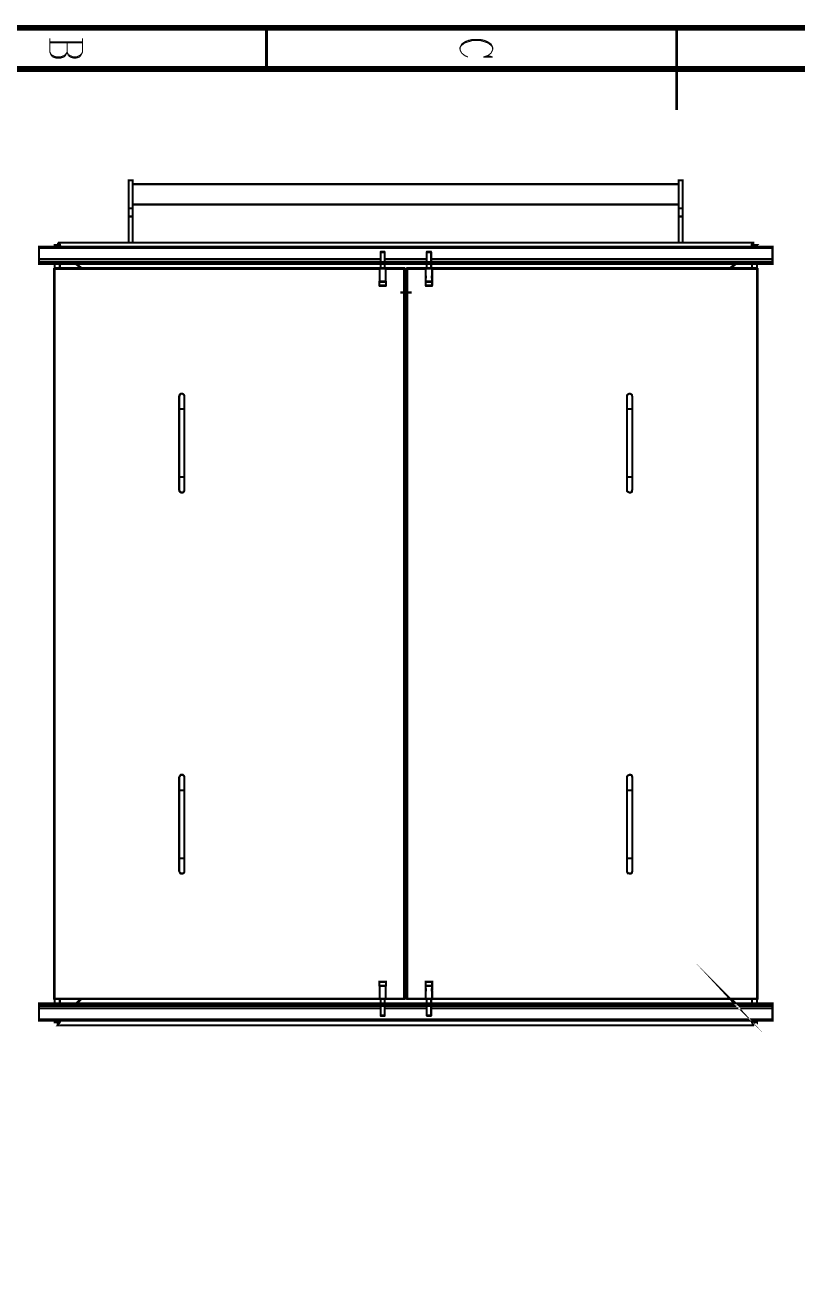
# Model space of a CAD drawing. Extents: x 0.1 to 11.6, y 0.3 to 16.2.
# Drawn here: x 2.7 to 6.45, y 10.21 to 16.23 of the extents above; entities that cross this region are included whole.
import ezdxf

# ---------------------------------------------------------------- set-up
doc = ezdxf.new("R2010")
doc.units = 0
doc.header["$MEASUREMENT"] = 0

msp = doc.modelspace()

# ---------------------------------------------------------------- linework, layer by layer
at = {"color": 0}
for points, const_width in [([(0.155003, 16.22), (11.57, 16.22)], 0.028333), ([(3.87332, 16.02), (3.87332, 16.22)], 0.013333), ([(5.86165, 16.02), (5.86165, 16.22)], 0.013333), ([(5.86165, 16.22), (5.86165, 15.8217)], 0.013333), ([(2.82335, 16.1017), (2.82335, 16.1683)], 0.005208), ([(2.98167, 16.1517), (2.82335, 16.1517)], 0.005208), ([(2.98167, 16.1467), (2.82335, 16.1467)], 0.005208), ([(2.90668, 16.1467), (2.90668, 16.1017)], 0.005208), ([(2.98167, 16.1683), (2.98167, 16.1017)], 0.005208), ([(4.81999, 16.1417), (4.81168, 16.125)], 0.005208), ([(4.83501, 16.1517), (4.81999, 16.1417)], 0.005208), ([(4.83501, 16.1467), (4.81999, 16.135)], 0.005208), ([(4.84999, 16.1583), (4.83501, 16.1517)], 0.005208), ([(4.84999, 16.1517), (4.83501, 16.1467)], 0.005208), ([(4.87169, 16.1633), (4.84999, 16.1583)], 0.005208), ([(4.87169, 16.1583), (4.84999, 16.1517)], 0.005208), ([(4.91, 16.1633), (4.87169, 16.1633)], 0.005208), ([(4.91, 16.1583), (4.87169, 16.1583)], 0.005208), ([(4.93164, 16.1583), (4.91, 16.1633)], 0.005208), ([(4.93164, 16.1517), (4.91, 16.1583)], 0.005208), ([(4.94667, 16.1517), (4.93164, 16.1583)], 0.005208), ([(4.94667, 16.1467), (4.93164, 16.1517)], 0.005208), ([(4.96164, 16.1417), (4.94667, 16.1517)], 0.005208), ([(4.96164, 16.135), (4.94667, 16.1467)], 0.005208), ([(4.97, 16.125), (4.96164, 16.1417)], 0.005208), ([(2.83003, 16.085), (2.82335, 16.1017)], 0.005208), ([(2.83003, 16.09), (2.82335, 16.1017)], 0.005208), ([(2.83832, 16.085), (2.83003, 16.09)], 0.005208), ([(2.83832, 16.0783), (2.83003, 16.085)], 0.005208), ([(2.85335, 16.0783), (2.83832, 16.085)], 0.005208), ([(2.85335, 16.0733), (2.83832, 16.0783)], 0.005208), ([(2.875, 16.0783), (2.85335, 16.0783)], 0.005208), ([(2.89165, 16.085), (2.875, 16.0783)], 0.005208), ([(2.89165, 16.0783), (2.875, 16.0733)], 0.005208), ([(2.89833, 16.09), (2.89165, 16.085)], 0.005208), ([(2.89833, 16.085), (2.89165, 16.0783)], 0.005208), ([(2.90668, 16.1017), (2.89833, 16.085)], 0.005208), ([(2.90668, 16.1017), (2.89833, 16.09)], 0.005208), ([(2.91336, 16.085), (2.90668, 16.1017)], 0.005208), ([(2.91336, 16.09), (2.90668, 16.1017)], 0.005208), ([(2.92165, 16.085), (2.91336, 16.09)], 0.005208), ([(2.92165, 16.0783), (2.91336, 16.085)], 0.005208), ([(2.93668, 16.0783), (2.92165, 16.085)], 0.005208), ([(2.93668, 16.0733), (2.92165, 16.0783)], 0.005208), ([(2.95167, 16.0783), (2.93668, 16.0783)], 0.005208), ([(2.96669, 16.085), (2.95167, 16.0783)], 0.005208), ([(2.96669, 16.0783), (2.95167, 16.0733)], 0.005208), ([(2.97331, 16.09), (2.96669, 16.085)], 0.005208), ([(2.97331, 16.085), (2.96669, 16.0783)], 0.005208), ([(2.98167, 16.1017), (2.97331, 16.085)], 0.005208), ([(2.98167, 16.1017), (2.97331, 16.09)], 0.005208), ([(4.81999, 16.135), (4.81168, 16.125)], 0.005208), ([(4.81168, 16.125), (4.81168, 16.1133)], 0.005208), ([(4.81168, 16.1133), (4.81999, 16.0967)], 0.005208), ([(4.81999, 16.0967), (4.83501, 16.085)], 0.005208), ([(4.83501, 16.085), (4.84999, 16.0783)], 0.005208), ([(4.94667, 16.085), (4.92503, 16.0783)], 0.005208), ([(4.92503, 16.0783), (4.97, 16.0783)], 0.005208), ([(4.94667, 16.085), (4.96164, 16.0967)], 0.005208), ([(4.97, 16.0783), (4.94667, 16.085)], 0.005208), ([(4.97, 16.125), (4.96164, 16.135)], 0.005208), ([(4.96164, 16.0967), (4.97, 16.1133)], 0.005208), ([(4.97, 16.1133), (4.97, 16.125)], 0.005208), ([(0.398329, 16.02), (11.315, 16.02)], 0.028333), ([(2.875, 16.0733), (2.85335, 16.0733)], 0.005208), ([(2.95167, 16.0733), (2.93668, 16.0733)], 0.005208), ([(5.87169, 15.4617), (3.22499, 15.4617)], 0.01), ([(3.22499, 15.3633), (5.87169, 15.3633)], 0.01), ([(3.22499, 15.345), (3.22499, 15.3433), (3.22499, 15.3417), (3.22499, 15.34), (3.22499, 15.335), (3.22499, 15.33), (3.22499, 15.3267), (3.22499, 15.32), (3.22499, 15.3167), (3.22499, 15.31), (3.22499, 15.305), (3.20503, 15.305), (3.20503, 15.31), (3.20503, 15.3167), (3.20503, 15.32), (3.20503, 15.3267), (3.20503, 15.33), (3.20503, 15.335), (3.20503, 15.34), (3.20503, 15.3417), (3.20503, 15.3433), (3.20503, 15.345)], 0.01), ([(3.20503, 15.1783), (3.20503, 15.305)], 0.01), ([(3.22499, 15.1783), (3.22499, 15.305)], 0.01), ([(5.87169, 15.345), (5.87169, 15.3433), (5.87169, 15.3417), (5.87169, 15.34), (5.87169, 15.335), (5.87169, 15.33), (5.87169, 15.3267), (5.87169, 15.32), (5.87169, 15.3167), (5.87169, 15.31), (5.87169, 15.305), (5.89165, 15.305), (5.89165, 15.31), (5.89165, 15.3167), (5.89165, 15.32), (5.89165, 15.3267), (5.89165, 15.33), (5.89165, 15.335), (5.89165, 15.34), (5.89165, 15.3417), (5.89165, 15.3433), (5.89165, 15.345)], 0.01), ([(5.87169, 15.1783), (5.87169, 15.305)], 0.01), ([(5.89165, 15.1783), (5.89165, 15.305)], 0.01), ([(2.875, 15.1583), (2.87332, 15.1633), (2.87169, 15.1667), (2.87169, 15.17), (2.87001, 15.1733), (2.86833, 15.1767), (2.86664, 15.1783), (2.86501, 15.1783), (2.86333, 15.1783), (6.23335, 15.1783)], 0.01), ([(2.87332, 15.1583), (2.87169, 15.1583), (2.87001, 15.1633), (2.86664, 15.1667), (2.86333, 15.1667), (2.86333, 15.1783)], 0.01), ([(6.22499, 15.1583), (6.22835, 15.1633), (6.23167, 15.1667), (6.23335, 15.1667), (6.23335, 15.1783), (6.23167, 15.1783), (6.22999, 15.1767), (6.22835, 15.1733), (6.22667, 15.17), (6.22499, 15.1667), (6.22499, 15.1617), (6.22331, 15.1583)], 0.01), ([(2.77001, 15.1533), (2.77001, 15.155), (2.77001, 15.1567), (2.77001, 15.1583), (6.32667, 15.1583), (6.32667, 15.1567), (6.32667, 15.155), (6.32667, 15.1533), (2.77001, 15.1533), (2.77001, 15.0983), (2.77001, 15.095), (2.77001, 15.0933), (2.77001, 15.0917), (2.77001, 15.09), (2.77001, 15.0883), (2.77001, 15.0867), (2.77001, 15.085)], 0.01), ([(2.86501, 15.1583), (2.86333, 15.16), (2.86003, 15.1633), (2.85835, 15.1667), (2.84668, 15.1667), (2.84668, 15.165), (2.84831, 15.165), (2.84999, 15.1633), (2.85335, 15.1617), (2.85667, 15.16), (2.85835, 15.1583)], 0.01), ([(2.84668, 15.1583), (2.84668, 15.1667)], 0.01), ([(4.44667, 15.085), (4.44667, 15.1317), (4.44499, 15.135), (4.44336, 15.135), (4.44168, 15.135), (4.44, 15.135), (4.43832, 15.135), (4.435, 15.135), (4.43164, 15.135), (4.43001, 15.135), (4.42833, 15.135), (4.42665, 15.1317), (4.42665, 15.085)], 0.01), ([(4.44667, 15.1317), (4.44499, 15.1317), (4.44336, 15.1317), (4.44, 15.1317), (4.43668, 15.1317), (4.43332, 15.1317), (4.43001, 15.1317), (4.42833, 15.1317), (4.42665, 15.1317)], 0.01), ([(4.67165, 15.085), (4.67165, 15.1317), (4.66997, 15.135), (4.66835, 15.135), (4.66667, 15.135), (4.66336, 15.135), (4.66168, 15.135), (4.66, 15.135), (4.65668, 15.135), (4.655, 15.135), (4.65332, 15.135), (4.65169, 15.135), (4.65001, 15.1317), (4.65001, 15.085)], 0.01), ([(4.67165, 15.1317), (4.66997, 15.1317), (4.66835, 15.1317), (4.66499, 15.1317), (4.66168, 15.1317), (4.65831, 15.1317), (4.655, 15.1317), (4.65169, 15.1317), (4.65001, 15.1317)], 0.01), ([(6.23833, 15.1583), (6.24164, 15.16), (6.24333, 15.1617), (6.24669, 15.1633), (6.24832, 15.165), (6.25, 15.165), (6.25168, 15.1667), (6.23833, 15.1667), (6.23665, 15.1633), (6.23335, 15.16), (6.23167, 15.1583)], 0.01), ([(6.25168, 15.1583), (6.25168, 15.1667)], 0.01), ([(6.32667, 15.1533), (6.32667, 15.0983), (6.32667, 15.095), (6.32667, 15.0933), (6.32667, 15.0917), (6.32667, 15.09), (6.32667, 15.0883), (6.32667, 15.0867), (6.32667, 15.085)], 0.01), ([(2.77001, 15.0983), (4.42665, 15.0983)], 0.01), ([(2.77001, 15.08), (2.77001, 15.075), (6.32667, 15.075), (6.32667, 15.08)], 0.01), ([(2.84668, 15.055), (2.84668, 15.075)], 0.01), ([(4.54167, 15.05), (4.53999, 15.05), (4.53999, 15.0517), (2.84668, 15.0517), (2.84668, 15.055), (4.53999, 15.055), (4.53999, 15.0517), (4.55664, 15.0517), (4.55664, 15.05)], 0.01), ([(2.84668, 15.0517), (2.84668, 15.05), (2.84668, 11.5133), (4.42165, 11.5133)], 0.01), ([(2.87169, 15.075), (2.87169, 15.055)], 0.01), ([(2.97168, 15.055), (2.94997, 15.075)], 0.01), ([(2.95335, 15.075), (2.97667, 15.055)], 0.01), ([(4.42165, 15.0517), (4.42165, 15.015), (4.42165, 15.0133), (4.42165, 15.0117), (4.42165, 15.01), (4.42165, 15.0083), (4.42165, 15.0067), (4.42165, 14.99), (4.41997, 14.9883), (4.41997, 14.9717), (4.42165, 14.9683), (4.42333, 14.9683), (4.42503, 14.9683), (4.42833, 14.9683), (4.43001, 14.9683), (4.43332, 14.9683), (4.43668, 14.9683), (4.44, 14.9683), (4.44168, 14.9683), (4.44499, 14.9683), (4.44835, 14.9683), (4.44997, 14.9683), (4.45167, 14.9683), (4.45335, 14.9717), (4.45335, 14.9883), (4.45167, 14.99)], 0.01), ([(4.42165, 14.99), (4.42333, 14.99), (4.42503, 14.99), (4.42833, 14.99), (4.43001, 14.99), (4.43332, 14.99), (4.43832, 14.99), (4.44, 14.99), (4.44336, 14.99), (4.44667, 14.99), (4.44997, 14.99), (4.45167, 14.99), (4.45167, 15.0067), (4.45167, 15.0083), (4.45167, 15.01), (4.45167, 15.0117), (4.45167, 15.0133), (4.45167, 15.015), (4.45167, 15.0517)], 0.01), ([(4.42665, 15.075), (4.42665, 15.055)], 0.01), ([(4.44667, 15.0983), (4.65001, 15.0983)], 0.01), ([(4.44667, 15.055), (4.44667, 15.075)], 0.01), ([(6.25168, 15.055), (4.55664, 15.055), (4.55664, 15.0517), (6.25168, 15.0517)], 0.01), ([(4.64501, 15.0517), (4.64501, 15.015), (4.64501, 15.0133), (4.64665, 15.0133), (4.64665, 15.0117), (4.64665, 15.01), (4.64665, 15.0083), (4.64501, 15.0067), (4.64501, 14.99), (4.64665, 14.99), (4.65001, 14.99), (4.65332, 14.99), (4.65668, 14.99), (4.66, 14.99), (4.66336, 14.99), (4.66667, 14.99), (4.66997, 14.99), (4.67333, 14.99), (4.67503, 14.99), (4.67665, 14.99), (4.67665, 15.0067), (4.67503, 15.0083), (4.67503, 15.01), (4.67503, 15.0117), (4.67503, 15.0133), (4.67665, 15.0133), (4.67665, 15.015), (4.67665, 15.0517)], 0.01), ([(4.65001, 15.075), (4.65001, 15.055)], 0.01), ([(4.67165, 15.0983), (6.32667, 15.0983)], 0.01), ([(4.67165, 15.055), (4.67165, 15.075)], 0.01), ([(4.67665, 11.5133), (6.25168, 11.5133), (6.25331, 11.5133), (6.25499, 11.5133), (6.25499, 15.05), (6.25331, 15.05), (6.25168, 15.05), (6.25168, 15.0517), (6.25168, 15.055), (6.25168, 15.075)], 0.01), ([(6.12169, 15.055), (6.14333, 15.075)], 0.01), ([(6.12668, 15.055), (6.14833, 15.075)], 0.01), ([(6.22667, 15.075), (6.22667, 15.055)], 0.01), ([(4.42165, 15.05), (2.84668, 15.05), (2.845, 15.05), (2.84332, 15.05), (2.84332, 11.5133), (2.845, 11.5133), (2.84668, 11.5133)], 0.01), ([(4.45167, 15.05), (4.53999, 15.05), (4.53999, 11.5133), (4.54167, 11.5133)], 0.01), ([(4.55501, 15.0267), (4.54497, 15.0267)], 0.01), ([(4.54497, 15.015), (4.55501, 15.015)], 0.01), ([(6.25168, 11.49), (6.25168, 11.5117), (6.25168, 11.5133), (4.55664, 11.5133), (4.55664, 15.05), (4.55501, 15.05), (4.55501, 11.5133), (4.55664, 11.5133)], 0.01), ([(4.64501, 15.05), (4.55664, 15.05), (4.55664, 11.5133), (4.64501, 11.5133)], 0.01), ([(6.25168, 11.5133), (6.25168, 15.05), (4.67665, 15.05)], 0.01), ([(4.45335, 14.9883), (4.45167, 14.9883), (4.44997, 14.9883), (4.44835, 14.9883), (4.44336, 14.9883), (4.44, 14.9883), (4.43832, 14.9883), (4.43332, 14.9883), (4.43001, 14.9883), (4.42833, 14.9883), (4.42503, 14.9883), (4.42165, 14.9883), (4.41997, 14.9883)], 0.01), ([(4.41997, 14.9717), (4.42165, 14.9717), (4.42333, 14.9717), (4.42665, 14.9717), (4.42833, 14.9717), (4.43164, 14.9717), (4.43668, 14.9717), (4.44, 14.9717), (4.44168, 14.9717), (4.44667, 14.9717), (4.44835, 14.9717), (4.45167, 14.9717), (4.45335, 14.9717)], 0.01), ([(4.53999, 14.9367), (4.52165, 14.9367)], 0.01), ([(4.55501, 14.955), (4.55003, 14.955), (4.54665, 14.955), (4.54497, 14.955)], 0.01), ([(4.54833, 14.9317), (4.54833, 14.9367), (4.54497, 14.9367)], 0.01), ([(4.54833, 14.9433), (4.54833, 14.9367), (4.55501, 14.9367)], 0.01), ([(4.55003, 14.9467), (4.55003, 14.9633)], 0.01), ([(4.56, 14.9367), (4.57667, 14.9367)], 0.01), ([(4.64665, 14.99), (4.64501, 14.9883), (4.64501, 14.9717), (4.64665, 14.9683), (4.64833, 14.9683), (4.65001, 14.9683), (4.65169, 14.9683), (4.655, 14.9683), (4.65831, 14.9683), (4.66168, 14.9683), (4.66336, 14.9683), (4.66667, 14.9683), (4.66997, 14.9683), (4.67333, 14.9683), (4.67503, 14.9683), (4.67665, 14.9717), (4.67665, 14.9883), (4.67503, 14.99)], 0.01), ([(4.67665, 14.9883), (4.67503, 14.9883), (4.67333, 14.9883), (4.67165, 14.9883), (4.66835, 14.9883), (4.66499, 14.9883), (4.66168, 14.9883), (4.65831, 14.9883), (4.655, 14.9883), (4.65169, 14.9883), (4.65001, 14.9883), (4.64665, 14.9883), (4.64501, 14.9883)], 0.01), ([(4.64501, 14.9717), (4.64665, 14.9717), (4.64833, 14.9717), (4.65001, 14.9717), (4.65332, 14.9717), (4.65668, 14.9717), (4.66, 14.9717), (4.66336, 14.9717), (4.66667, 14.9717), (4.66997, 14.9717), (4.67333, 14.9717), (4.67503, 14.9717), (4.67665, 14.9717)], 0.01), ([(4.54497, 14.92), (4.54665, 14.92), (4.55003, 14.92), (4.55501, 14.92)], 0.01), ([(4.55003, 14.9267), (4.55003, 14.9083)], 0.01), ([(3.44997, 14.3717), (3.45167, 14.3717), (3.45335, 14.3717), (3.45665, 14.3717), (3.46001, 14.3717), (3.465, 14.3717), (3.46832, 14.3717), (3.47, 14.3717), (3.47168, 14.3717), (3.47331, 14.3717), (3.47499, 14.3717)], 0.01), ([(5.62169, 14.3717), (5.62332, 14.3717), (5.62668, 14.3717), (5.62999, 14.3717), (5.63336, 14.3717), (5.63499, 14.3717), (5.63835, 14.3717), (5.64165, 14.3717), (5.64333, 14.3717), (5.64501, 14.3717), (5.64665, 14.3717)], 0.01), ([(3.44997, 14.0417), (3.45167, 14.0417), (3.45335, 14.0417), (3.45665, 14.0417), (3.46001, 14.0417), (3.465, 14.0417), (3.46832, 14.0417), (3.47, 14.0417), (3.47168, 14.0417), (3.47331, 14.0417), (3.47499, 14.0417)], 0.01), ([(5.62169, 14.0417), (5.62332, 14.0417), (5.62668, 14.0417), (5.62999, 14.0417), (5.63336, 14.0417), (5.63499, 14.0417), (5.63835, 14.0417), (5.64165, 14.0417), (5.64333, 14.0417), (5.64501, 14.0417), (5.64665, 14.0417)], 0.01), ([(3.47499, 12.5233), (3.47331, 12.5233), (3.47, 12.5233), (3.46832, 12.5233), (3.46669, 12.5233), (3.46164, 12.5233), (3.45833, 12.5233), (3.45665, 12.5233), (3.45503, 12.5233), (3.45335, 12.5233), (3.45167, 12.5233), (3.44997, 12.5233)], 0.01), ([(5.64665, 12.5233), (5.64501, 12.5233), (5.64333, 12.5233), (5.63997, 12.5233), (5.63667, 12.5233), (5.63336, 12.5233), (5.63167, 12.5233), (5.62831, 12.5233), (5.625, 12.5233), (5.62332, 12.5233), (5.62169, 12.5233)], 0.01), ([(3.47499, 12.1934), (3.47331, 12.1934), (3.47, 12.1934), (3.46832, 12.1934), (3.46669, 12.1934), (3.46164, 12.1934), (3.45833, 12.1934), (3.45665, 12.1934), (3.45503, 12.1934), (3.45335, 12.1934), (3.45167, 12.1934), (3.44997, 12.1934)], 0.01), ([(5.64665, 12.1934), (5.64501, 12.1934), (5.64333, 12.1934), (5.63997, 12.1934), (5.63667, 12.1934), (5.63336, 12.1934), (5.63167, 12.1934), (5.62831, 12.1934), (5.625, 12.1934), (5.62332, 12.1934), (5.62169, 12.1934)], 0.01), ([(4.55501, 11.9583), (4.54497, 11.9583)], 0.01), ([(4.54497, 11.9467), (4.55501, 11.9467)], 0.01), ([(6.14333, 11.49), (6.12169, 11.5117), (6.14165, 11.49)], 0.01), ([(4.45167, 11.575), (4.45335, 11.5767), (4.45335, 11.595), (4.45167, 11.595), (4.44997, 11.595), (4.44835, 11.595), (4.44499, 11.595), (4.44168, 11.595), (4.44, 11.595), (4.43668, 11.595), (4.43332, 11.595), (4.43001, 11.595), (4.42833, 11.595), (4.42503, 11.595), (4.42333, 11.595), (4.42165, 11.595), (4.41997, 11.595), (4.41997, 11.5767), (4.42165, 11.575), (4.42165, 11.56), (4.42165, 11.5583), (4.42165, 11.5566), (4.42165, 11.555), (4.42165, 11.5533), (4.42165, 11.5517), (4.42165, 11.55), (4.42165, 11.5133)], 0.01), ([(4.45335, 11.595), (4.45167, 11.595), (4.44997, 11.595), (4.44835, 11.595), (4.44336, 11.595), (4.44, 11.595), (4.43832, 11.595), (4.43332, 11.595), (4.43001, 11.595), (4.42833, 11.595), (4.42503, 11.595), (4.42165, 11.595), (4.41997, 11.595)], 0.01), ([(4.41997, 11.5767), (4.42165, 11.5767), (4.42333, 11.5767), (4.42665, 11.5767), (4.42833, 11.5767), (4.43164, 11.5767), (4.43668, 11.5767), (4.44, 11.5767), (4.44168, 11.5767), (4.44667, 11.5767), (4.44835, 11.5767), (4.45167, 11.5767), (4.45335, 11.5767)], 0.01), ([(4.45167, 11.5133), (4.45167, 11.55), (4.45167, 11.5517), (4.45167, 11.5533), (4.45167, 11.555), (4.45167, 11.5566), (4.45167, 11.5583), (4.45167, 11.56), (4.45167, 11.575), (4.44997, 11.575), (4.44667, 11.575), (4.44336, 11.575), (4.44, 11.575), (4.43832, 11.575), (4.43332, 11.575), (4.43001, 11.575), (4.42833, 11.575), (4.42503, 11.575), (4.42333, 11.575), (4.42165, 11.575)], 0.01), ([(4.67503, 11.575), (4.67665, 11.5767), (4.67665, 11.595), (4.67503, 11.595), (4.67333, 11.595), (4.66997, 11.595), (4.66667, 11.595), (4.66336, 11.595), (4.66168, 11.595), (4.65831, 11.595), (4.655, 11.595), (4.65169, 11.595), (4.65001, 11.595), (4.64833, 11.595), (4.64665, 11.595), (4.64501, 11.595), (4.64501, 11.5767), (4.64665, 11.575)], 0.01), ([(4.67665, 11.595), (4.67503, 11.595), (4.67333, 11.595), (4.67165, 11.595), (4.66835, 11.595), (4.66499, 11.595), (4.66168, 11.595), (4.65831, 11.595), (4.655, 11.595), (4.65169, 11.595), (4.65001, 11.595), (4.64665, 11.595), (4.64501, 11.595)], 0.01), ([(4.64501, 11.5767), (4.64665, 11.5767), (4.64833, 11.5767), (4.65001, 11.5767), (4.65332, 11.5767), (4.65668, 11.5767), (4.66, 11.5767), (4.66336, 11.5767), (4.66667, 11.5767), (4.66997, 11.5767), (4.67333, 11.5767), (4.67503, 11.5767), (4.67665, 11.5767)], 0.01), ([(4.67665, 11.5133), (4.67665, 11.55), (4.67503, 11.5517), (4.67503, 11.5533), (4.67503, 11.555), (4.67503, 11.5566), (4.67503, 11.5583), (4.67665, 11.5583), (4.67665, 11.56), (4.67665, 11.575), (4.67503, 11.575), (4.67333, 11.575), (4.66997, 11.575), (4.66667, 11.575), (4.66336, 11.575), (4.66, 11.575), (4.65668, 11.575), (4.65332, 11.575), (4.65001, 11.575), (4.64665, 11.575), (4.64501, 11.575), (4.64501, 11.56), (4.64501, 11.5583), (4.64665, 11.5583), (4.64665, 11.5566), (4.64665, 11.555), (4.64665, 11.5533), (4.64665, 11.5517), (4.64501, 11.55), (4.64501, 11.5133)], 0.01), ([(2.84668, 11.49), (2.84668, 11.5117)], 0.01), ([(2.87169, 11.5117), (2.87169, 11.49)], 0.01), ([(2.94997, 11.49), (2.97168, 11.5117)], 0.01), ([(4.42665, 11.5117), (4.42665, 11.49)], 0.01), ([(4.44667, 11.49), (4.44667, 11.5117)], 0.01), ([(6.25168, 11.5117), (4.55664, 11.5117), (4.55664, 11.5133), (4.53999, 11.5133), (4.45167, 11.5133)], 0.01), ([(4.54497, 11.5367), (4.55501, 11.5367)], 0.01), ([(4.65001, 11.5117), (4.65001, 11.49)], 0.01), ([(4.67165, 11.49), (4.67165, 11.5117)], 0.01), ([(6.14833, 11.49), (6.12668, 11.5117)], 0.01), ([(6.22667, 11.5117), (6.22667, 11.49)], 0.01), ([(2.77001, 11.4867), (2.77001, 11.49), (6.32667, 11.49), (6.32667, 11.4867)], 0.01), ([(2.77001, 11.4134), (2.77001, 11.4117), (2.77001, 11.41), (2.77001, 11.4083), (2.77001, 11.4067), (6.32667, 11.4067), (6.32667, 11.4083), (6.32667, 11.41), (6.32667, 11.4117), (6.32667, 11.4134), (2.77001, 11.4134), (2.77001, 11.4667), (2.77001, 11.4683), (2.77001, 11.4717), (2.77001, 11.475), (2.77001, 11.4767), (2.77001, 11.4783)], 0.01), ([(2.77001, 11.4667), (4.42665, 11.4667)], 0.01), ([(4.42665, 11.4783), (4.42665, 11.4316), (4.42833, 11.43), (4.43164, 11.43), (4.43332, 11.43), (4.43668, 11.43), (4.43832, 11.43), (4.44, 11.43), (4.44168, 11.43), (4.44336, 11.43), (4.44499, 11.43), (4.44667, 11.4316), (4.44667, 11.4783)], 0.01), ([(4.44667, 11.4667), (4.65001, 11.4667)], 0.01), ([(4.65001, 11.4783), (4.65001, 11.4316), (4.65169, 11.43), (4.65332, 11.43), (4.655, 11.43), (4.65831, 11.43), (4.66168, 11.43), (4.66499, 11.43), (4.66667, 11.43), (4.66835, 11.43), (4.66997, 11.43), (4.67165, 11.4316), (4.67165, 11.4783)], 0.01), ([(4.67165, 11.4667), (6.32667, 11.4667)], 0.01), ([(6.32667, 11.4134), (6.32667, 11.4667), (6.32667, 11.4683), (6.32667, 11.4717), (6.32667, 11.475), (6.32667, 11.4767), (6.32667, 11.4783)], 0.01), ([(2.85835, 11.4067), (2.85667, 11.4067), (2.85167, 11.405), (2.84999, 11.4033), (2.84831, 11.4017), (2.84668, 11.4), (2.84668, 11.3983), (2.85835, 11.3983), (2.86003, 11.4017), (2.86165, 11.405), (2.86501, 11.4067)], 0.01), ([(2.84668, 11.3983), (2.84668, 11.4067)], 0.01), ([(6.22331, 11.4067), (6.22499, 11.405), (6.22667, 11.4), (6.22835, 11.395), (6.22999, 11.3933), (6.23167, 11.39), (6.23167, 11.3867), (6.23335, 11.385), (6.23503, 11.3834), (6.23665, 11.3834), (2.86165, 11.3834), (2.86333, 11.385), (2.86501, 11.3867), (2.86664, 11.39), (2.86833, 11.3933), (2.87001, 11.3967), (2.87169, 11.4), (2.87169, 11.405), (2.87332, 11.4067)], 0.01), ([(2.86165, 11.3834), (2.86165, 11.395), (2.86501, 11.3967), (2.86833, 11.4), (2.87169, 11.405), (2.87169, 11.4067)], 0.01), ([(2.86165, 11.3967), (2.86165, 11.395)], 0.01), ([(2.86165, 11.3967), (2.86333, 11.3967)], 0.01), ([(4.42665, 11.4316), (4.42833, 11.4316), (4.43164, 11.4316), (4.435, 11.4316), (4.43832, 11.4316), (4.44, 11.4316), (4.44168, 11.4316), (4.44499, 11.4316), (4.44667, 11.4316)], 0.01), ([(4.65001, 11.4316), (4.65169, 11.4316), (4.65332, 11.4316), (4.65668, 11.4316), (4.66, 11.4316), (4.66168, 11.4316), (4.66336, 11.4316), (4.66667, 11.4316), (4.66835, 11.4316), (4.66997, 11.4316), (4.67165, 11.4316)], 0.01), ([(6.22499, 11.4067), (6.22667, 11.4033), (6.23167, 11.4), (6.23335, 11.3967), (6.23665, 11.395), (6.23665, 11.3834)], 0.01), ([(6.23167, 11.4067), (6.23503, 11.405), (6.23833, 11.4017), (6.23833, 11.3983), (6.25168, 11.3983)], 0.01), ([(6.23665, 11.395), (6.23665, 11.3967), (6.23503, 11.3967)], 0.01), ([(6.23833, 11.4067), (6.24333, 11.4067), (6.24501, 11.405), (6.24669, 11.4033), (6.25, 11.4017), (6.25, 11.4), (6.25168, 11.3983), (6.25168, 11.4067)], 0.01)]:
    msp.add_lwpolyline(points, dxfattribs=dict(at, const_width=const_width))
for points, const_width in [([(0.155003, 16.22), (11.57, 16.22), (11.57, 0.310004), (0.155003, 0.310004), (0.155003, 16.22)], 0.005208), ([(3.20503, 15.48), (3.20503, 15.4783), (3.20503, 15.4767), (3.20503, 15.4733), (3.20503, 15.47), (3.20503, 15.4667), (3.20503, 15.4617), (3.20503, 15.4583), (3.20503, 15.4517), (3.20503, 15.4467), (3.20503, 15.44), (3.20503, 15.4333), (3.20503, 15.4267), (3.20503, 15.42), (3.20503, 15.4117), (3.20503, 15.405), (3.20503, 15.4), (3.20503, 15.3917), (3.20503, 15.385), (3.20503, 15.3783), (3.20503, 15.3733), (3.20503, 15.3667), (3.20503, 15.3633), (3.20503, 15.3583), (3.20503, 15.3533), (3.20503, 15.3517), (3.20503, 15.3483), (3.20503, 15.3467), (3.20503, 15.345), (3.22499, 15.345), (3.22499, 15.3467), (3.22499, 15.3483), (3.22499, 15.3517), (3.22499, 15.3533), (3.22499, 15.3583), (3.22499, 15.3633), (3.22499, 15.3667), (3.22499, 15.3733), (3.22499, 15.3783), (3.22499, 15.385), (3.22499, 15.3917), (3.22499, 15.4), (3.22499, 15.405), (3.22499, 15.4117), (3.22499, 15.42), (3.22499, 15.4267), (3.22499, 15.4333), (3.22499, 15.44), (3.22499, 15.4467), (3.22499, 15.4517), (3.22499, 15.4583), (3.22499, 15.4617), (3.22499, 15.4667), (3.22499, 15.47), (3.22499, 15.4733), (3.22499, 15.4767), (3.22499, 15.4783), (3.22499, 15.48), (3.20503, 15.48)], 0.01), ([(5.89165, 15.48), (5.87169, 15.48), (5.87169, 15.4783), (5.87169, 15.4767), (5.87169, 15.4733), (5.87169, 15.47), (5.87169, 15.4667), (5.87169, 15.4617), (5.87169, 15.4583), (5.87169, 15.4517), (5.87169, 15.4467), (5.87169, 15.44), (5.87169, 15.4333), (5.87169, 15.4267), (5.87169, 15.42), (5.87169, 15.4117), (5.87169, 15.405), (5.87169, 15.4), (5.87169, 15.3917), (5.87169, 15.385), (5.87169, 15.3783), (5.87169, 15.3733), (5.87169, 15.3667), (5.87169, 15.3633), (5.87169, 15.3583), (5.87169, 15.3533), (5.87169, 15.3517), (5.87169, 15.3483), (5.87169, 15.3467), (5.87169, 15.345), (5.89165, 15.345), (5.89165, 15.3467), (5.89165, 15.3483), (5.89165, 15.3517), (5.89165, 15.3533), (5.89165, 15.3583), (5.89165, 15.3633), (5.89165, 15.3667), (5.89165, 15.3733), (5.89165, 15.3783), (5.89165, 15.385), (5.89165, 15.3917), (5.89165, 15.4), (5.89165, 15.405), (5.89165, 15.4117), (5.89165, 15.42), (5.89165, 15.4267), (5.89165, 15.4333), (5.89165, 15.44), (5.89165, 15.4467), (5.89165, 15.4517), (5.89165, 15.4583), (5.89165, 15.4617), (5.89165, 15.4667), (5.89165, 15.47), (5.89165, 15.4733), (5.89165, 15.4767), (5.89165, 15.4783), (5.89165, 15.48)], 0.01), ([(6.32667, 15.08), (6.32667, 15.0817), (6.32667, 15.0833), (6.32667, 15.085), (2.77001, 15.085), (2.77001, 15.0833), (2.77001, 15.0817), (2.77001, 15.08), (6.32667, 15.08)], 0.01), ([(4.54167, 15.05), (4.54167, 11.5133), (4.54497, 11.5133), (4.54497, 15.05), (4.54167, 15.05)], 0.01), ([(4.54497, 14.9583), (4.54665, 14.9583), (4.55003, 14.9583), (4.55501, 14.9583), (4.55003, 14.9583), (4.54665, 14.9583), (4.54497, 14.9583)], 0.01), ([(4.55501, 14.915), (4.55003, 14.915), (4.54665, 14.915), (4.54497, 14.915), (4.54665, 14.915), (4.55003, 14.915), (4.55501, 14.915)], 0.01), ([(3.44997, 14.3717), (3.44997, 14.0417), (3.44997, 14.0333), (3.44997, 14.0283), (3.44997, 14.02), (3.44997, 14.015), (3.44997, 14.0067), (3.44997, 14.0033), (3.44997, 13.9967), (3.44997, 13.9933), (3.44997, 13.9883), (3.44997, 13.985), (3.44997, 13.9833), (3.44997, 13.9817), (3.44997, 13.98), (3.45167, 13.9767), (3.45167, 13.9733), (3.45335, 13.9717), (3.45665, 13.97), (3.45665, 13.9683), (3.46001, 13.9667), (3.465, 13.9667), (3.46832, 13.9667), (3.47, 13.9683), (3.47168, 13.9717), (3.47331, 13.9717), (3.47499, 13.975), (3.47499, 13.98), (3.47499, 13.9817), (3.47499, 13.9833), (3.47499, 13.985), (3.47499, 13.9883), (3.47499, 13.9933), (3.47499, 13.9967), (3.47499, 14.0033), (3.47499, 14.0067), (3.47499, 14.015), (3.47499, 14.02), (3.47499, 14.0283), (3.47499, 14.0333), (3.47499, 14.0417), (3.47499, 14.3717), (3.47499, 14.38), (3.47499, 14.385), (3.47499, 14.3933), (3.47499, 14.3983), (3.47499, 14.405), (3.47499, 14.41), (3.47499, 14.4167), (3.47499, 14.42), (3.47499, 14.425), (3.47499, 14.4283), (3.47499, 14.43), (3.47499, 14.4317), (3.47499, 14.4333), (3.47499, 14.4367), (3.47331, 14.44), (3.47168, 14.4417), (3.47, 14.4433), (3.46832, 14.445), (3.465, 14.4467), (3.46001, 14.4467), (3.45665, 14.445), (3.45665, 14.4433), (3.45335, 14.44), (3.45167, 14.4383), (3.45167, 14.435), (3.44997, 14.4333), (3.44997, 14.4317), (3.44997, 14.43), (3.44997, 14.4283), (3.44997, 14.425), (3.44997, 14.42), (3.44997, 14.4167), (3.44997, 14.41), (3.44997, 14.405), (3.44997, 14.3983), (3.44997, 14.3933), (3.44997, 14.385), (3.44997, 14.38), (3.44997, 14.3717)], 0.01), ([(5.62169, 14.3717), (5.62169, 14.0417), (5.62169, 14.0333), (5.62169, 14.0283), (5.62169, 14.02), (5.62169, 14.015), (5.62169, 14.0067), (5.62169, 14.0033), (5.62169, 13.9967), (5.62169, 13.9933), (5.62169, 13.9883), (5.62169, 13.985), (5.62169, 13.9833), (5.62169, 13.9817), (5.62169, 13.98), (5.62169, 13.9767), (5.62169, 13.9733), (5.62332, 13.9717), (5.62668, 13.97), (5.62999, 13.9683), (5.63336, 13.9667), (5.63499, 13.9667), (5.63835, 13.9667), (5.64165, 13.9683), (5.64333, 13.9717), (5.64501, 13.9717), (5.64501, 13.975), (5.64665, 13.98), (5.64665, 13.9817), (5.64665, 13.9833), (5.64665, 13.985), (5.64665, 13.9883), (5.64665, 13.9933), (5.64665, 13.9967), (5.64665, 14.0033), (5.64665, 14.0067), (5.64665, 14.015), (5.64665, 14.02), (5.64665, 14.0283), (5.64665, 14.0333), (5.64665, 14.0417), (5.64665, 14.3717), (5.64665, 14.38), (5.64665, 14.385), (5.64665, 14.3933), (5.64665, 14.3983), (5.64665, 14.405), (5.64665, 14.41), (5.64665, 14.4167), (5.64665, 14.42), (5.64665, 14.425), (5.64665, 14.4283), (5.64665, 14.43), (5.64665, 14.4317), (5.64665, 14.4333), (5.64501, 14.4367), (5.64501, 14.44), (5.64333, 14.4417), (5.64165, 14.4433), (5.63835, 14.445), (5.63499, 14.4467), (5.63336, 14.4467), (5.62999, 14.445), (5.62668, 14.4433), (5.62332, 14.44), (5.62169, 14.4383), (5.62169, 14.435), (5.62169, 14.4333), (5.62169, 14.4317), (5.62169, 14.43), (5.62169, 14.4283), (5.62169, 14.425), (5.62169, 14.42), (5.62169, 14.4167), (5.62169, 14.41), (5.62169, 14.405), (5.62169, 14.3983), (5.62169, 14.3933), (5.62169, 14.385), (5.62169, 14.38), (5.62169, 14.3717)], 0.01), ([(3.47499, 12.1934), (3.47499, 12.5233), (3.47499, 12.5317), (3.47499, 12.5384), (3.47499, 12.5433), (3.47499, 12.5517), (3.47499, 12.5566), (3.47499, 12.5633), (3.47499, 12.5684), (3.47499, 12.5733), (3.47499, 12.5767), (3.47499, 12.58), (3.47499, 12.5833), (3.47499, 12.585), (3.47499, 12.5866), (3.47499, 12.5883), (3.47499, 12.59), (3.47331, 12.5933), (3.47, 12.5967), (3.46832, 12.5983), (3.46669, 12.5983), (3.46164, 12.5983), (3.45833, 12.5983), (3.45665, 12.5967), (3.45503, 12.595), (3.45335, 12.5917), (3.45167, 12.59), (3.44997, 12.5866), (3.44997, 12.585), (3.44997, 12.5833), (3.44997, 12.58), (3.44997, 12.5767), (3.44997, 12.5733), (3.44997, 12.5684), (3.44997, 12.5633), (3.44997, 12.5566), (3.44997, 12.5517), (3.44997, 12.5433), (3.44997, 12.5384), (3.44997, 12.5317), (3.44997, 12.5233), (3.44997, 12.1934), (3.44997, 12.1867), (3.44997, 12.18), (3.44997, 12.1733), (3.44997, 12.1667), (3.44997, 12.16), (3.44997, 12.155), (3.44997, 12.15), (3.44997, 12.145), (3.44997, 12.1417), (3.44997, 12.1367), (3.44997, 12.135), (3.44997, 12.1334), (3.44997, 12.1317), (3.45167, 12.1283), (3.45335, 12.125), (3.45503, 12.1217), (3.45665, 12.1217), (3.45833, 12.12), (3.46164, 12.12), (3.46669, 12.12), (3.46832, 12.12), (3.47, 12.1217), (3.47331, 12.1233), (3.47499, 12.1267), (3.47499, 12.13), (3.47499, 12.1317), (3.47499, 12.1334), (3.47499, 12.135), (3.47499, 12.1367), (3.47499, 12.1417), (3.47499, 12.145), (3.47499, 12.15), (3.47499, 12.155), (3.47499, 12.16), (3.47499, 12.1667), (3.47499, 12.1733), (3.47499, 12.18), (3.47499, 12.1867), (3.47499, 12.1934)], 0.01), ([(5.64665, 12.1934), (5.64665, 12.5233), (5.64665, 12.5317), (5.64665, 12.5384), (5.64665, 12.5433), (5.64665, 12.5517), (5.64665, 12.5566), (5.64665, 12.5633), (5.64665, 12.5684), (5.64665, 12.5733), (5.64665, 12.5767), (5.64665, 12.58), (5.64665, 12.5833), (5.64665, 12.585), (5.64665, 12.5866), (5.64665, 12.5883), (5.64501, 12.59), (5.64501, 12.5933), (5.64333, 12.5967), (5.63997, 12.5983), (5.63667, 12.5983), (5.63336, 12.5983), (5.63167, 12.5983), (5.62831, 12.5967), (5.625, 12.595), (5.62332, 12.5917), (5.62169, 12.59), (5.62169, 12.5866), (5.62169, 12.585), (5.62169, 12.5833), (5.62169, 12.58), (5.62169, 12.5767), (5.62169, 12.5733), (5.62169, 12.5684), (5.62169, 12.5633), (5.62169, 12.5566), (5.62169, 12.5517), (5.62169, 12.5433), (5.62169, 12.5384), (5.62169, 12.5317), (5.62169, 12.5233), (5.62169, 12.1934), (5.62169, 12.1867), (5.62169, 12.18), (5.62169, 12.1733), (5.62169, 12.1667), (5.62169, 12.16), (5.62169, 12.155), (5.62169, 12.15), (5.62169, 12.145), (5.62169, 12.1417), (5.62169, 12.1367), (5.62169, 12.135), (5.62169, 12.1334), (5.62169, 12.1317), (5.62169, 12.1283), (5.62332, 12.125), (5.625, 12.1217), (5.62831, 12.1217), (5.63167, 12.12), (5.63336, 12.12), (5.63667, 12.12), (5.63997, 12.12), (5.64333, 12.1217), (5.64501, 12.1233), (5.64501, 12.1267), (5.64665, 12.13), (5.64665, 12.1317), (5.64665, 12.1334), (5.64665, 12.135), (5.64665, 12.1367), (5.64665, 12.1417), (5.64665, 12.145), (5.64665, 12.15), (5.64665, 12.155), (5.64665, 12.16), (5.64665, 12.1667), (5.64665, 12.1733), (5.64665, 12.18), (5.64665, 12.1867), (5.64665, 12.1934)], 0.01), ([(2.84668, 11.5133), (2.84668, 11.5117), (4.53999, 11.5117), (4.53999, 11.5133), (2.84668, 11.5133)], 0.01), ([(2.95503, 11.49), (2.97667, 11.5117), (2.95503, 11.49)], 0.01), ([(6.32667, 11.4867), (2.77001, 11.4867), (2.77001, 11.485), (2.77001, 11.4833), (2.77001, 11.4817), (2.77001, 11.48), (2.77001, 11.4783), (6.32667, 11.4783), (6.32667, 11.48), (6.32667, 11.4817), (6.32667, 11.4833), (6.32667, 11.485), (6.32667, 11.4867)], 0.01)]:
    msp.add_lwpolyline(points, close=True, dxfattribs=dict(at, const_width=const_width))

doc.saveas('drawing.dxf')
